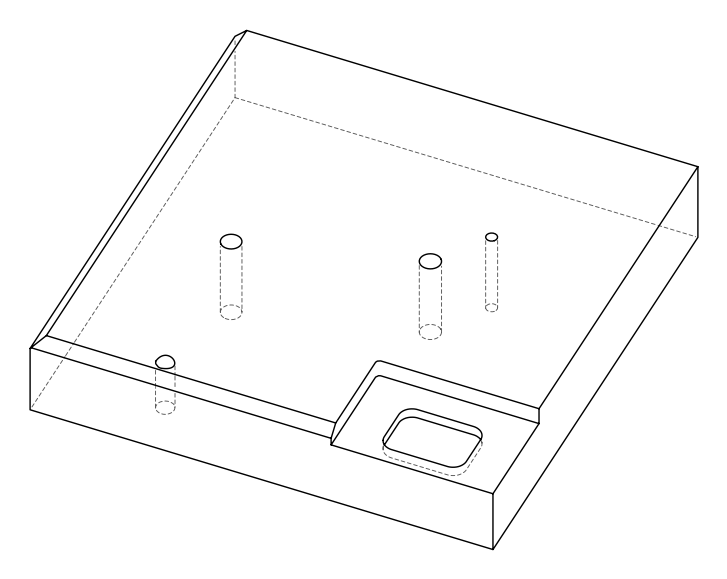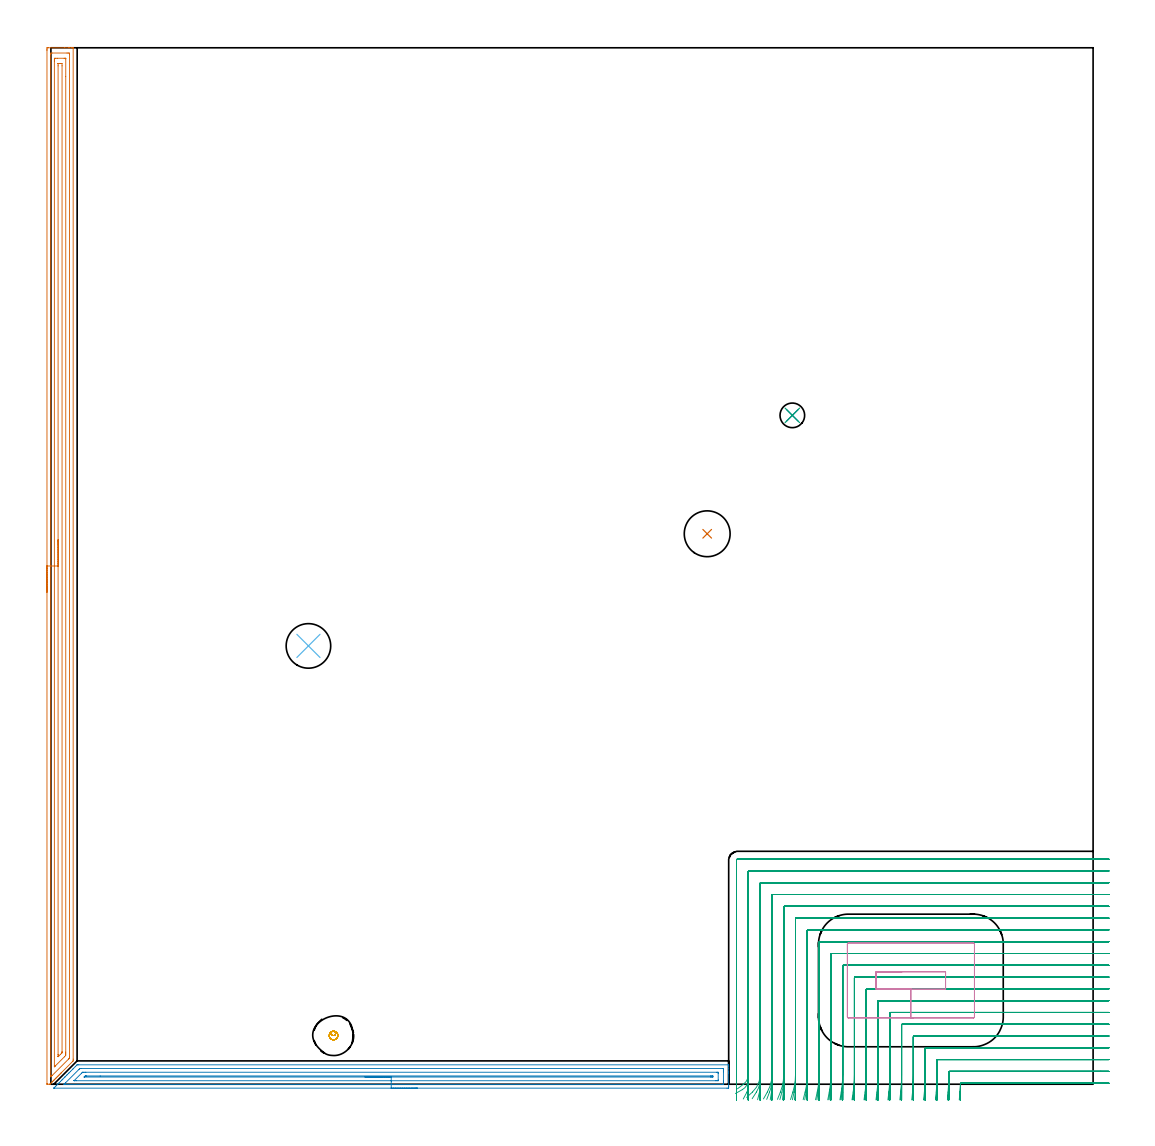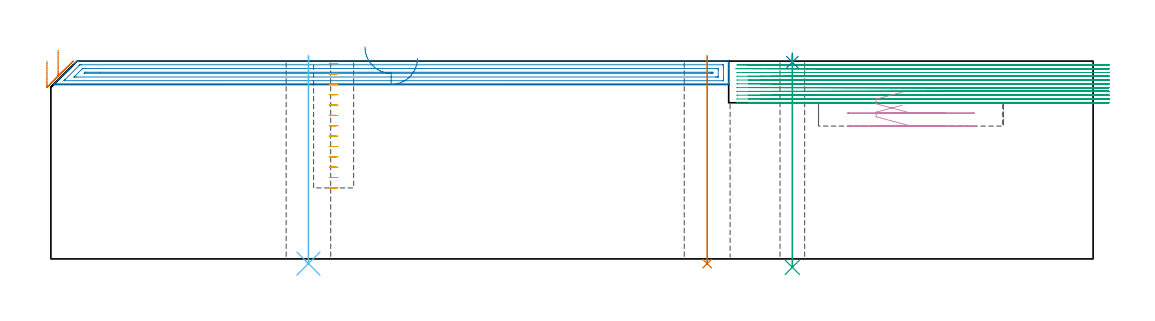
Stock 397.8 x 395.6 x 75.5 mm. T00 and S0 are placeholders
(PLAN: 9 operations, 7 tool changes, 95.2 min)
(1 AREA_MILL | FG_CHAMFER_SURFACE | UGT0205_001 | 12.75 min | 19774 mm3)
(2 AREA_MILL_1 | FG_CHAMFER_SURFACE_1 | UGT0205_001 | 8.27 min | 10183 mm3)
(3 MILL_CORNER_NOTCH_RECTANGULAR | CORNER_NOTCH_RECTANGULAR | NXT0201_008 | Follow Part, ap 1.5, ae 75% | 71.17 min | 196362 mm3)
(4 MILL_RECTANGULAR_POCKET | POCKET_RECTANGULAR_STRAIGHT | UGT0201_105 | Follow Part, ap 5.5, ae 75% | 1.18 min | 30762 mm3)
(5 MILL_BLIND_HOLE_FROM_SOLID_MATERIAL | STEP1POCKET | UGT0201_130 | Spiral | 0.83 min | 8892 mm3)
(6 INDEXABLE_INSERT_DRILL_THROUGH_HOLE_FROM_SOLID | STEP1HOLE | NXT0302_005 | 0.32 min | 17104 mm3)
(7 INDEXABLE_INSERT_DRILL_THROUGH_HOLE_FROM_SOLID_1 | STEP1HOLE_2 | NXT0302_006 | 0.32 min | 18131 mm3)
(8 SPOT_DRILL | STEP1HOLE_1 | NXT0321_9005460120000 | 0.03 min | 4 mm3)
(9 DRILL_THROUGH_HOLE_INTO_CENTER | STEP1HOLE_1 | NXT0301_065 | 0.32 min | 5207 mm3)
(TOOL UGT0205_001 | Chamfer Mill 20 x 3 x 45 deg. | D20 FL50 Z2)
(TOOL NXT0201_008 | ENDMILL 6mm [2P460-0600-NA 1630] | D6 FL26 Z6)
(TOOL UGT0201_105 | End Mill 22 mm | D22 FL25 Z2)
(TOOL UGT0201_130 | Carbide End Mill 12.0 | D12 FL15 Z4)
(TOOL NXT0302_005 | Index. Insert Drill 17mm [880-D1700L20-05] | D17 PA176 FL85 Z2)
(TOOL NXT0302_006 | Index. Insert Drill 17.5mm [880-D1750L25-05] | D17.5 PA176 FL88 Z2)
(TOOL NXT0321_9005460120000 | NC Spot Drill, 142deg, 12mm, Carbide, Uncoated | D12 PA142 FL30 Z2)
(TOOL NXT0301_065 | Carbide Drill 9.4mm [860.1-0940-075A1-MM 2214] | D9.4 PA140 FL98 Z2)
(OP 1 AREA_MILL)
G17 G21 G94 G90
T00 M6
G54
G17 G0 G90 X-1.5 Y187.8 S1061 M3
G43 Z85.5 H0
Z75.5
G94 G1 Y187.838 Z74.628 F250.
Y187.952 Z73.764
Y188.141 Z72.912
Y188.403 Z72.08
Y188.737 Z71.274
Y189.14 Z70.5
Y189.608 Z69.764
Y190.14 Z69.072
Y190.729 Z68.429
Y191.372 Z67.84
Y192.064 Z67.308
Y192.8 Z66.84
Y193.574 Z66.437
Y194.38 Z66.103
Y195.212 Z65.841
Y196.064 Z65.652
Y196.928 Z65.538
Y197.8 Z65.5
Y394.635
X-1.499 Y394.97 Z65.501
X-1.494 Y395.523 Z65.504
X-1.492 Y395.592 Z65.506
X-0.944 Y395.6 Z66.053
X5.278 Z72.273
X6.692 Z73.689
X7.056 Z74.051
X7.782 Z74.782
X8.046 Z75.046
X8.456 Y395.593 Z75.448
X8.497 Y395.59 Z75.488
X8.5 Y395.417 Z75.5
Y9.572
X8.498 Y8.905 Z75.487
X8.404 Y8.803 Z75.401
X4.079 Y4.478 Z71.077
X3.944 Y4.342 Z70.94
X3.808 Y4.207 Z70.806
X3.638 Y4.036 Z70.635
X3.5 Y3.898 Z70.496
X3.361 Y3.76 Z70.358
X3.196 Y3.595 Z70.193
X3.056 Y3.453 Z70.051
X2.914 Y3.312 Z69.911
X2.754 Y3.153 Z69.752
X2.611 Y3.009 Z69.607
X2.467 Y2.865 Z69.464
X2.312 Y2.711 Z69.31
X2.167 Y2.564 Z69.162
X2.019 Y2.418 Z69.017
X1.87 Y2.269 Z68.868
X1.722 Y2.12 Z68.718
X1.572 Y1.971 Z68.57
X1.428 Y1.827 Z68.426
X1.278 Y1.675 Z68.273
X1.125 Y1.524 Z68.123
X0.987 Y1.385 Z67.984
X0.833 Y1.231 Z67.828
X0.678 Y1.077 Z67.676
X0.545 Y0.944 Z67.543
X0.389 Y0.786 Z67.384
X0.231 Y0.63 Z67.229
X0.103 Y0.502 Z67.101
X-0.056 Y0.342 Z66.939
X-0.216 Y0.183 Z66.782
X-0.379 Y0.02 Z66.618
X-0.401 Y0.008 Z66.597
X-0.419 Y0. Z66.579
X-1.185 Z65.814
X-1.492 Y0.01 Z65.505
X-1.5 Y0.089 Z65.5
Y0.099
Y197.8
X-0.086 Z66.914
X-0.085 Y393.182 Z66.915
X-0.084 Y393.211 Z66.916
X-0.056 Y393.59 Z66.944
X0.419 Y393.599 Z67.419
X6.167 Y393.6 Z73.167
X6.641 Y393.599 Z73.641
X7.056 Y393.59 Z74.056
X7.084 Y393.182 Z74.084
X7.085 Y393.152 Z74.085
Y10.466
Y10.437
X7.056 Y9.917 Z74.056
X6.888 Y9.741 Z73.888
X6.722 Y9.572 Z73.722
X0.463 Y3.312 Z67.463
X0.201 Y3.054 Z67.201
X-0.056 Y2.806 Z66.944
X-0.084 Y3.312 Z66.916
X-0.085 Y3.343 Z66.915
X-0.086 Y197.8 Z66.914
X1.328 Z68.328
X1.329 Y390.499 Z68.329
X1.33 Y390.894 Z68.33
X1.333 Y391.393 Z68.333
X1.336 Y391.582 Z68.336
X1.522 Y391.594 Z68.522
X1.722 Y391.597 Z68.722
X2.406 Y391.6 Z69.406
X5.072 Z72.072
X5.278 Y391.599 Z72.278
X5.483 Y391.597 Z72.483
X5.62 Y391.593 Z72.62
X5.664 Y391.59 Z72.664
X5.666 Y391.572 Z72.666
X5.669 Y391.525 Z72.669
X5.671 Y391.393 Z72.671
X5.672 Y384.597 Z72.672
X5.671 Y12.254 Z72.671
X5.67 Y11.86 Z72.67
X5.666 Y11.36 Z72.666
X5.662 Y10.973 Z72.662
X5.167 Y10.466 Z72.167
X1.722 Y7.021 Z68.722
X1.59 Y6.889 Z68.59
X1.488 Y6.79 Z68.488
X1.367 Y6.675 Z68.367
X1.335 Y6.646 Z68.335
X1.333 Y6.674 Z68.333
X1.33 Y6.739 Z68.33
X1.329 Y6.817 Z68.329
X1.328 Y6.889 Z68.328
Y197.8
X2.743 Z69.743
Y388.711
X2.744 Y389.471 Z69.744
X2.747 Y389.58 Z69.747
X2.749 Y389.589 Z69.749
X2.755 Y389.593 Z69.755
X2.782 Y389.597 Z69.782
X2.837 Y389.599 Z69.837
X3.058 Y389.6 Z70.058
X3.5 Z70.5
X3.944 Y389.594 Z70.944
X4.162 Y389.59 Z71.162
X4.251 Y389.576 Z71.251
X4.257 Y388.711 Z71.257
Y12.387
X4.256 Y12.254 Z71.256
X4.252 Y12.065 Z71.252
X4.25 Y12.021 Z71.25
X4.226 Y11.986 Z71.226
X4.167 Y11.923 Z71.167
X4. Y11.751 Z71.
X3.612 Y11.36 Z70.612
X2.994 Y10.742 Z69.994
X2.855 Y10.605 Z69.855
X2.798 Y10.549 Z69.798
X2.762 Y10.519 Z69.762
X2.751 Y10.51 Z69.751
X2.75 Y10.525 Z69.75
X2.746 Y10.707 Z69.746
X2.743 Y11.228 Z69.743
Y11.36
Y197.8
Y198.672 Z69.781
Y199.536 Z69.895
Y200.388 Z70.083
Y201.22 Z70.346
Y202.026 Z70.68
Y202.8 Z71.082
Y203.536 Z71.551
Y204.228 Z72.082
Y204.871 Z72.672
Y205.46 Z73.315
Y205.992 Z74.007
Y206.46 Z74.743
Y206.863 Z75.516
Y207.197 Z76.322
Y207.459 Z77.154
Y207.648 Z78.006
Y207.762 Z78.871
Y207.8 Z79.743
G0 Z85.5
M5
M2
(OP 2 AREA_MILL_1)
G17 G21 G94 G90
T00 M6
G54
G17 G0 G90 X139.9 Y-1.5 S1061 M3
G43 Z85.5 H0
Z76.6
G94 G1 X139.862 Z75.728 F250.
X139.748 Z74.864
X139.559 Z74.012
X139.297 Z73.18
X138.963 Z72.374
X138.56 Z71.6
X138.092 Z70.864
X137.561 Z70.172
X136.971 Z69.529
X136.328 Z68.94
X135.636 Z68.408
X134.9 Z67.94
X134.126 Z67.537
X133.32 Z67.203
X132.488 Z66.941
X131.637 Z66.752
X130.772 Z66.638
X129.9 Z66.6
X1.253
X1.116 Y-1.496 Z66.602
X1.141 Y-1.466 Z66.633
X1.27 Y-1.33 Z66.769
X1.717 Y-0.881 Z67.215
X1.868 Y-0.73 Z67.365
X2.164 Y-0.437 Z67.663
X2.751 Y0.153 Z68.249
X3.086 Y0.486 Z68.586
X3.635 Y1.036 Z69.133
X4.225 Y1.625 Z69.725
X4.397 Y1.798 Z69.895
X4.518 Y1.92 Z70.016
X5.108 Y2.508 Z70.608
X5.29 Y2.691 Z70.789
X5.402 Y2.803 Z70.9
X5.992 Y3.392 Z71.491
X6.183 Y3.584 Z71.682
X6.285 Y3.686 Z71.783
X6.875 Y4.275 Z72.375
X7.523 Y4.924 Z73.023
X8.417 Y5.817 Z73.916
X9.31 Y6.71 Z74.809
X9.969 Y7.369 Z75.468
X9.996 Y7.396 Z75.487
X10.649 Y7.4 Z75.5
X258.53
X258.691 Y7.397 Z75.488
X258.693 Y7.388 Z75.479
X258.7 Y7.038 Z75.137
Y6.714 Z74.814
Y6.041 Z74.136
Y4.822 Z72.918
Y4.275 Z72.369
Y-0.751 Z67.346
X258.697 Y-1.024 Z67.073
X258.691 Y-1.492 Z66.606
X258.559 Y-1.495 Z66.603
X258.083 Y-1.5 Z66.6
X129.9
Y-0.086 Z68.014
X5.29 Y-0.085 Z68.015
X5.233
X5.002 Y-0.079 Z68.021
X5.015 Y-0.047 Z68.053
X5.101 Y0.046 Z68.146
X5.194 Y0.142 Z68.242
X5.29 Y0.24 Z68.34
X5.542 Y0.493 Z68.593
X10.65 Y5.6 Z73.7
X10.873 Y5.82 Z73.92
X10.972 Y5.915 Z74.015
X11.031 Y5.97 Z74.07
X11.125 Y5.979 Z74.079
X11.543 Y5.985 Z74.085
X11.599
X256.297
X256.354
X256.681 Y5.979 Z74.079
X256.69 Y5.873 Z73.973
X256.697 Y5.645 Z73.745
X256.699 Y5.158 Z73.258
X256.7 Y4.759 Z72.859
Y1.226 Z69.326
X256.699 Y0.742 Z68.842
X256.698 Y0.346 Z68.446
X256.69 Y-0.055 Z68.045
X256.681 Y-0.08 Z68.02
X256.662 Y-0.082 Z68.018
X256.611 Y-0.084 Z68.016
X256.506 Y-0.085 Z68.015
X256.297 Y-0.086 Z68.014
X129.9
Y1.328 Z69.428
X9.756 Y1.329 Z69.429
X9.162 Y1.33 Z69.43
X8.89 Y1.333 Z69.433
X8.863 Y1.336 Z69.436
X8.849 Y1.34 Z69.44
X8.854 Y1.349 Z69.449
X8.863 Y1.363 Z69.463
X11.775 Y4.275 Z72.375
X11.999 Y4.491 Z72.591
X12.063 Y4.551 Z72.651
X12.096 Y4.565 Z72.665
X12.141 Y4.567 Z72.667
X12.436 Y4.57 Z72.67
X13.03 Y4.571 Z72.671
X13.33
X254.21
X254.51 Y4.569 Z72.669
X254.61 Y4.568 Z72.668
X254.681 Y4.565 Z72.665
X254.69 Y4.462 Z72.562
X254.696 Y4.275 Z72.375
X254.699 Y4.088 Z72.188
Y1.625 Z69.725
X254.698 Y1.439 Z69.539
X254.693 Y1.375 Z69.475
X254.688 Y1.335 Z69.435
X254.659 Y1.334 Z69.434
X254.51 Y1.331 Z69.431
X253.917 Y1.329 Z69.429
X253.617 Y1.328 Z69.428
X129.9
Y2.743 Z70.843
X12.826
X12.744 Y2.745 Z70.845
X12.711 Y2.747 Z70.847
X12.708 Y2.749 Z70.849
X12.709 Y2.753 Z70.853
X12.742 Y2.79 Z70.89
X12.825 Y2.874 Z70.974
X12.893 Y2.94 Z71.04
X13.049 Y3.088 Z71.188
X13.125 Y3.15 Z71.25
X13.33 Y3.154 Z71.254
X13.568 Y3.156 Z71.256
X18.804 Y3.157 Z71.257
X251.83
X252.068 Y3.156 Z71.256
X252.487 Y3.153 Z71.253
X252.687 Y3.15 Z71.25
X252.69 Y2.95 Z71.05
X252.687 Y2.75 Z70.85
X252.483 Y2.746 Z70.846
X252.067 Y2.744 Z70.844
X251.83 Y2.743 Z70.843
X129.9
X129.029 Z70.881
X128.164 Z70.995
X127.312 Z71.183
X126.48 Z71.446
X125.674 Z71.78
X124.9 Z72.182
X124.164 Z72.651
X123.472 Z73.182
X122.829 Z73.772
X122.24 Z74.415
X121.709 Z75.107
X121.24 Z75.843
X120.837 Z76.616
X120.503 Z77.422
X120.241 Z78.254
X120.052 Z79.106
X119.938 Z79.971
X119.9 Z80.843
G0 Z85.5
M5
M2
(OP 3 MILL_CORNER_NOTCH_RECTANGULAR)
G17 G21 G94 G90
T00 M6
G54
G17 G0 G90 X403.8 Y0.4 S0 M3
G43 Z85.5 H1
Z74.054
G94 G1 X400.8 F250.
X347.421 F500.
G3 X347.128 Y0.118 R0.3
G2 X346.942 Y-3. R85.5
G1 X346.709 Y-5.991 F250.
G0 Z85.5
X403.8 Y4.9
Z74.054
G1 X400.8
X342.994 F500.
G3 X342.7 Y4.606 R0.3
G1 Y3.638
G2 X342.428 Y-3. R81.
G1 X342.182 Y-5.99 F250.
G0 Z85.5
X403.8 Y9.4
Z74.054
G1 X400.8
X338.495 F500.
G3 X338.2 Y9.105 R0.3
G1 Y3.638
G2 X337.911 Y-3. R76.5
G1 X337.651 Y-5.989 F250.
G0 Z85.5
X403.8 Y13.9
Z74.054
G1 X400.8
X333.995 F500.
G3 X333.7 Y13.605 R0.3
G1 Y3.638
G2 X333.393 Y-3. R72.
G1 X333.117 Y-5.987 F250.
G0 Z85.5
X403.8 Y18.4
Z74.054
G1 X400.8
X329.495 F500.
G3 X329.2 Y18.105 R0.3
G1 Y3.638
G2 X328.873 Y-3. R67.5
G1 X328.578 Y-5.985 F250.
G0 Z85.5
X403.8 Y22.9
Z74.054
G1 X400.8
X324.995 F500.
G3 X324.7 Y22.605 R0.3
G1 Y3.638
G2 X324.349 Y-3. R63.
G1 X324.033 Y-5.983 F250.
G0 Z85.5
X403.8 Y27.4
Z74.054
G1 X400.8
X320.495 F500.
G3 X320.2 Y27.105 R0.3
G1 Y3.638
G2 X319.822 Y-3. R58.5
G1 X319.482 Y-5.981 F250.
G0 Z85.5
X403.8 Y31.9
Z74.054
G1 X400.8
X315.995 F500.
G3 X315.7 Y31.605 R0.3
G1 Y3.638
G2 X315.29 Y-3. R54.
G1 X314.922 Y-5.977 F250.
G0 Z85.5
X403.8 Y36.4
Z74.054
G1 X400.8
X311.496 F500.
G3 X311.2 Y36.104 R0.3
G1 Y3.638
G2 X310.753 Y-3. R49.5
G1 X310.351 Y-5.973 F250.
G0 Z85.5
X403.8 Y40.9
Z74.054
G1 X400.8
X306.996 F500.
G3 X306.7 Y40.604 R0.3
G1 Y3.638
G2 X306.208 Y-3. R45.
G1 X305.765 Y-5.967 F250.
G0 Z85.5
X403.8 Y45.4
Z74.054
G1 X400.8
X302.496 F500.
G3 X302.2 Y45.104 R0.3
G1 Y3.638
G2 X301.652 Y-3. R40.5
G1 X301.161 Y-5.959 F250.
G0 Z85.5
X403.8 Y49.9
Z74.054
G1 X400.8
X297.996 F500.
G3 X297.7 Y49.604 R0.3
G1 Y3.638
G2 X297.083 Y-3. R36.
G1 X296.529 Y-5.949 F250.
G0 Z85.5
X403.8 Y54.4
Z74.054
G1 X400.8
X293.496 F500.
G3 X293.2 Y54.104 R0.3
G1 Y3.638
G2 X292.493 Y-3. R31.5
G1 X291.86 Y-5.933 F250.
G0 Z85.5
X403.8 Y58.9
Z74.054
G1 X400.8
X288.997 F500.
G3 X288.7 Y58.603 R0.3
G1 Y3.638
G2 X287.871 Y-3. R27.
G1 X287.134 Y-5.908 F250.
G0 Z85.5
X403.8 Y63.4
Z74.054
G1 X400.8
X284.497 F500.
G3 X284.2 Y63.103 R0.3
G1 Y3.638
G2 X283.198 Y-3. R22.5
G1 X282.313 Y-5.866 F250.
G0 Z85.5
X403.8 Y67.9
Z74.054
G1 X400.8
X279.997 F500.
G3 X279.7 Y67.603 R0.3
G1 Y3.638
G2 X278.431 Y-3. R18.
G1 X277.325 Y-5.789 F250.
G0 Z85.5
X403.8 Y72.4
Z74.054
G1 X400.8
X275.497 F500.
G3 X275.2 Y72.103 R0.3
G1 Y3.638
G2 X273.455 Y-3. R13.5
G1 X271.98 Y-5.612 F250.
G0 Z85.5
X403.8 Y76.9
Z74.054
G1 X400.8
X270.997 F500.
G3 X270.7 Y76.603 R0.3
G1 Y3.638
G2 X267.777 Y-3. R9.
G1 X265.564 Y-5.026 F250.
G0 Z85.5
X403.8 Y81.4
Z74.054
G1 X400.8
X266.497 F500.
G3 X266.2 Y81.103 R0.3
G1 Y3.638
G2 X264.426 Y0.058 R4.5
G1 X262.04 Y-1.759 F250.
G0 Z85.5
X403.8 Y85.9
Z74.054
G1 X400.8
X262.1 F500.
G3 X261.7 Y85.5 R0.4
G1 Y3.638
Y0.638 F250.
G0 Z85.5
X403.8 Y0.4
Z72.609
G1 X400.8
X347.476 F500.
G3 X347.182 Y0.112 R0.3
G2 X347.063 Y-3. R85.5
G1 X346.893 Y-5.995 F250.
G0 Z85.5
X403.8 Y4.9
Z72.609
G1 X400.8
X342.994 F500.
G3 X342.7 Y4.606 R0.3
G1 Y1.845
G2 X342.555 Y-3. R81.
G1 X342.375 Y-5.995 F250.
G0 Z85.5
X403.8 Y9.4
Z72.609
G1 X400.8
X338.495 F500.
G3 X338.2 Y9.106 R0.3
G1 Y1.845
G2 X338.046 Y-3. R76.5
G1 X337.856 Y-5.994 F250.
G0 Z85.5
X403.8 Y13.9
Z72.609
G1 X400.8
X333.995 F500.
G3 X333.7 Y13.605 R0.3
G1 Y1.845
G2 X333.537 Y-3. R72.
G1 X333.335 Y-5.993 F250.
G0 Z85.5
X403.8 Y18.4
Z72.609
G1 X400.8
X329.495 F500.
G3 X329.2 Y18.105 R0.3
G1 Y1.845
G2 X329.026 Y-3. R67.5
G1 X328.811 Y-5.992 F250.
G0 Z85.5
X403.8 Y22.9
Z72.609
G1 X400.8
X324.995 F500.
G3 X324.7 Y22.605 R0.3
G1 Y1.845
G2 X324.513 Y-3. R63.
G1 X324.283 Y-5.991 F250.
G0 Z85.5
X403.8 Y27.4
Z72.609
G1 X400.8
X320.495 F500.
G3 X320.2 Y27.105 R0.3
G1 Y1.845
G2 X319.999 Y-3. R58.5
G1 X319.751 Y-5.99 F250.
G0 Z85.5
X403.8 Y31.9
Z72.609
G1 X400.8
X315.995 F500.
G3 X315.7 Y31.605 R0.3
G1 Y1.845
G2 X315.482 Y-3. R54.
G1 X315.213 Y-5.988 F250.
G0 Z85.5
X403.8 Y36.4
Z72.609
G1 X400.8
X311.496 F500.
G3 X311.2 Y36.104 R0.3
G1 Y1.845
G2 X310.962 Y-3. R49.5
G1 X310.669 Y-5.986 F250.
G0 Z85.5
X403.8 Y40.9
Z72.609
G1 X400.8
X306.996 F500.
G3 X306.7 Y40.604 R0.3
G1 Y1.845
G2 X306.438 Y-3. R45.
G1 X306.115 Y-5.983 F250.
G0 Z85.5
X403.8 Y45.4
Z72.609
G1 X400.8
X302.496 F500.
G3 X302.2 Y45.104 R0.3
G1 Y1.845
G2 X301.909 Y-3. R40.5
G1 X301.55 Y-5.978 F250.
G0 Z85.5
X403.8 Y49.9
Z72.609
G1 X400.8
X297.996 F500.
G3 X297.7 Y49.604 R0.3
G1 Y1.845
G2 X297.372 Y-3. R36.
G1 X296.969 Y-5.973 F250.
G0 Z85.5
X403.8 Y54.4
Z72.609
G1 X400.8
X293.496 F500.
G3 X293.2 Y54.104 R0.3
G1 Y1.845
G2 X292.825 Y-3. R31.5
G1 X292.364 Y-5.964 F250.
G0 Z85.5
X403.8 Y58.9
Z72.609
G1 X400.8
X288.997 F500.
G3 X288.7 Y58.603 R0.3
G1 Y1.845
G2 X288.262 Y-3. R27.
G1 X287.723 Y-5.951 F250.
G0 Z85.5
X403.8 Y63.4
Z72.609
G1 X400.8
X284.497 F500.
G3 X284.2 Y63.103 R0.3
G1 Y1.845
G2 X283.672 Y-3. R22.5
G1 X283.026 Y-5.93 F250.
G0 Z85.5
X403.8 Y67.9
Z72.609
G1 X400.8
X279.997 F500.
G3 X279.7 Y67.603 R0.3
G1 Y1.845
G2 X279.036 Y-3. R18.
G1 X278.228 Y-5.889 F250.
G0 Z85.5
X403.8 Y72.4
Z72.609
G1 X400.8
X275.497 F500.
G3 X275.2 Y72.103 R0.3
G1 Y1.845
G2 X274.3 Y-3. R13.5
G1 X273.224 Y-5.8 F250.
G0 Z85.5
X403.8 Y76.9
Z72.609
G1 X400.8
X270.997 F500.
G3 X270.7 Y76.603 R0.3
G1 Y1.845
G2 X269.284 Y-3. R9.
G1 X267.669 Y-5.528 F250.
G0 Z85.5
X403.8 Y81.4
Z72.609
G1 X400.8
X266.497 F500.
G3 X266.2 Y81.103 R0.3
G1 Y1.845
G2 X263.896 Y-2.082 R4.5
G1 X261.277 Y-3.546 F250.
G0 Z85.5
X403.8 Y85.9
Z72.609
G1 X400.8
X262.1 F500.
G3 X261.7 Y85.5 R0.4
G1 Y1.845
Y-1.155 F250.
G0 Z85.5
X403.8 Y0.4
Z71.164
G1 X400.8
X347.494 F500.
G3 X347.2 Y0.106 R0.3
G1 Y-0.89
G2 X347.174 Y-3. R85.5
G1 X347.1 Y-5.999 F250.
G0 Z85.5
X403.8 Y4.9
Z71.164
G1 X400.8
X342.994 F500.
G3 X342.7 Y4.606 R0.3
G1 Y-0.89
G2 X342.673 Y-3. R81.
G1 X342.594 Y-5.999 F250.
G0 Z85.5
X403.8 Y9.4
Z71.164
G1 X400.8
X338.495 F500.
G3 X338.2 Y9.105 R0.3
G1 Y-0.89
G2 X338.171 Y-3. R76.5
G1 X338.088 Y-5.999 F250.
G0 Z85.5
X403.8 Y13.9
Z71.164
G1 X400.8
X333.995 F500.
G3 X333.7 Y13.605 R0.3
G1 Y-0.89
G2 X333.669 Y-3. R72.
G1 X333.581 Y-5.999 F250.
G0 Z85.5
X403.8 Y18.4
Z71.164
G1 X400.8
X329.495 F500.
G3 X329.2 Y18.105 R0.3
G1 Y-0.89
G2 X329.167 Y-3. R67.5
G1 X329.073 Y-5.999 F250.
G0 Z85.5
X403.8 Y22.9
Z71.164
G1 X400.8
X324.995 F500.
G3 X324.7 Y22.605 R0.3
G1 Y-0.89
G2 X324.665 Y-3. R63.
G1 X324.564 Y-5.998 F250.
G0 Z85.5
X403.8 Y27.4
Z71.164
G1 X400.8
X320.495 F500.
G3 X320.2 Y27.105 R0.3
G1 Y-0.89
G2 X320.162 Y-3. R58.5
G1 X320.054 Y-5.998 F250.
G0 Z85.5
X403.8 Y31.9
Z71.164
G1 X400.8
X315.995 F500.
G3 X315.7 Y31.605 R0.3
G1 Y-0.89
G2 X315.659 Y-3. R54.
G1 X315.542 Y-5.998 F250.
G0 Z85.5
X403.8 Y36.4
Z71.164
G1 X400.8
X311.496 F500.
G3 X311.2 Y36.104 R0.3
G1 Y-0.89
G2 X311.155 Y-3. R49.5
G1 X311.027 Y-5.997 F250.
G0 Z85.5
X403.8 Y40.9
Z71.164
G1 X400.8
X306.996 F500.
G3 X306.7 Y40.604 R0.3
G1 Y-0.89
G2 X306.651 Y-3. R45.
G1 X306.51 Y-5.997 F250.
G0 Z85.5
X403.8 Y45.4
Z71.164
G1 X400.8
X302.496 F500.
G3 X302.2 Y45.104 R0.3
G1 Y-0.89
G2 X302.145 Y-3. R40.5
G1 X301.989 Y-5.996 F250.
G0 Z85.5
X403.8 Y49.9
Z71.164
G1 X400.8
X297.996 F500.
G3 X297.7 Y49.604 R0.3
G1 Y-0.89
G2 X297.638 Y-3. R36.
G1 X297.462 Y-5.995 F250.
G0 Z85.5
X403.8 Y54.4
Z71.164
G1 X400.8
X293.496 F500.
G3 X293.2 Y54.104 R0.3
G1 Y-0.89
G2 X293.129 Y-3. R31.5
G1 X292.928 Y-5.993 F250.
G0 Z85.5
X403.8 Y58.9
Z71.164
G1 X400.8
X288.997 F500.
G3 X288.7 Y58.603 R0.3
G1 Y-0.89
G2 X288.617 Y-3. R27.
G1 X288.383 Y-5.991 F250.
G0 Z85.5
X403.8 Y63.4
Z71.164
G1 X400.8
X284.497 F500.
G3 X284.2 Y63.103 R0.3
G1 Y-0.89
G2 X284.101 Y-3. R22.5
G1 X283.819 Y-5.987 F250.
G0 Z85.5
X403.8 Y67.9
Z71.164
G1 X400.8
X279.997 F500.
G3 X279.7 Y67.603 R0.3
G1 Y-0.89
G2 X279.576 Y-3. R18.
G1 X279.224 Y-5.979 F250.
G0 Z85.5
X403.8 Y72.4
Z71.164
G1 X400.8
X275.497 F500.
G3 X275.2 Y72.103 R0.3
G1 Y-0.89
G2 X275.034 Y-3. R13.5
G1 X274.565 Y-5.963 F250.
G0 Z85.5
X403.8 Y76.9
Z71.164
G1 X400.8
X270.997 F500.
G3 X270.7 Y76.603 R0.3
G1 Y-0.89
G2 X270.449 Y-3. R9.
G1 X269.746 Y-5.916 F250.
G0 Z85.5
X403.8 Y81.4
Z71.164
G1 X400.8
X266.497 F500.
G3 X266.2 Y81.103 R0.3
G1 Y-0.89
G2 X265.675 Y-3. R4.5
G1 X264.268 Y-5.65 F250.
G0 Z85.5
X403.8 Y85.9
Z71.164
G1 X400.8
X262.1 F500.
G3 X261.7 Y85.5 R0.4
G1 Y-0.89
Y-3.89 F250.
G0 Z85.5
X403.8 Y0.4
Z69.718
G1 X400.8
X347.494 F500.
G3 X347.2 Y0.106 R0.3
G1 Y-2.669
X347.199 Y-3.
X347.188 Y-6. F250.
G0 Z85.5
X403.8 Y4.9
Z69.718
G1 X400.8
X342.994 F500.
G3 X342.7 Y4.606 R0.3
G1 Y-2.669
X342.699 Y-3.
X342.687 Y-6. F250.
G0 Z85.5
X403.8 Y9.4
Z69.718
G1 X400.8
X338.495 F500.
G3 X338.2 Y9.105 R0.3
G1 Y-2.669
X338.199 Y-3.
X338.186 Y-6. F250.
G0 Z85.5
X403.8 Y13.9
Z69.718
G1 X400.8
X333.995 F500.
G3 X333.7 Y13.605 R0.3
G1 Y-2.669
X333.699 Y-3.
X333.685 Y-6. F250.
G0 Z85.5
X403.8 Y18.4
Z69.718
G1 X400.8
X329.495 F500.
G3 X329.2 Y18.105 R0.3
G1 Y-2.669
X329.199 Y-3.
X329.184 Y-6. F250.
G0 Z85.5
X403.8 Y22.9
Z69.718
G1 X400.8
X324.995 F500.
G3 X324.7 Y22.605 R0.3
G1 Y-2.669
X324.699 Y-3.
X324.683 Y-6. F250.
G0 Z85.5
X403.8 Y27.4
Z69.718
G1 X400.8
X320.495 F500.
G3 X320.2 Y27.105 R0.3
G1 Y-2.669
X320.199 Y-3.
X320.182 Y-6. F250.
G0 Z85.5
X403.8 Y31.9
Z69.718
G1 X400.8
X315.995 F500.
G3 X315.7 Y31.605 R0.3
G1 Y-2.669
G2 X315.699 Y-3. R54.
G1 X315.681 Y-6. F250.
G0 Z85.5
X403.8 Y36.4
Z69.718
G1 X400.8
X311.496 F500.
G3 X311.2 Y36.104 R0.3
G1 Y-2.669
G2 X311.199 Y-3. R49.5
G1 X311.179 Y-6. F250.
G0 Z85.5
X403.8 Y40.9
Z69.718
G1 X400.8
X306.996 F500.
G3 X306.7 Y40.604 R0.3
G1 Y-2.669
G2 X306.699 Y-3. R45.
G1 X306.677 Y-6. F250.
G0 Z85.5
X403.8 Y45.4
Z69.718
G1 X400.8
X302.496 F500.
G3 X302.2 Y45.104 R0.3
G1 Y-2.669
G2 X302.199 Y-3. R40.5
G1 X302.174 Y-6. F250.
G0 Z85.5
X403.8 Y49.9
Z69.718
G1 X400.8
X297.996 F500.
G3 X297.7 Y49.604 R0.3
G1 Y-2.669
G2 X297.698 Y-3. R36.
G1 X297.671 Y-6. F250.
G0 Z85.5
X403.8 Y54.4
Z69.718
G1 X400.8
X293.496 F500.
G3 X293.2 Y54.104 R0.3
G1 Y-2.669
G2 X293.198 Y-3. R31.5
G1 X293.167 Y-6. F250.
G0 Z85.5
X403.8 Y58.9
Z69.718
G1 X400.8
X288.997 F500.
G3 X288.7 Y58.603 R0.3
G1 Y-2.669
G2 X288.698 Y-3. R27.
G1 X288.661 Y-6. F250.
G0 Z85.5
X403.8 Y63.4
Z69.718
G1 X400.8
X284.497 F500.
G3 X284.2 Y63.103 R0.3
G1 Y-2.669
G2 X284.198 Y-3. R22.5
G1 X284.153 Y-6. F250.
G0 Z85.5
X403.8 Y67.9
Z69.718
G1 X400.8
X279.997 F500.
G3 X279.7 Y67.603 R0.3
G1 Y-2.669
G2 X279.697 Y-3. R18.
G1 X279.642 Y-5.999 F250.
G0 Z85.5
X403.8 Y72.4
Z69.718
G1 X400.8
X275.497 F500.
G3 X275.2 Y72.103 R0.3
G1 Y-2.669
G2 X275.196 Y-3. R13.5
G1 X275.122 Y-5.999 F250.
G0 Z85.5
X403.8 Y76.9
Z69.718
G1 X400.8
X270.997 F500.
G3 X270.7 Y76.603 R0.3
G1 Y-2.669
G2 X270.694 Y-3. R9.
G1 X270.584 Y-5.998 F250.
G0 Z85.5
X403.8 Y81.4
Z69.718
G1 X400.8
X266.497 F500.
G3 X266.2 Y81.103 R0.3
G1 Y-2.669
G2 X266.188 Y-3. R4.5
G1 X265.967 Y-5.992 F250.
G0 Z85.5
X403.8 Y85.9
Z69.718
G1 X400.8
X262.1 F500.
G3 X261.7 Y85.5 R0.4
G1 Y-2.669
Y-5.669 F250.
G0 Z85.5
X403.8 Y0.4
Z68.273
G1 X400.8
X347.494 F500.
G3 X347.2 Y0.106 R0.3
G1 Y-3.
Y-6. F250.
G0 Z85.5
X403.8 Y4.9
Z68.273
G1 X400.8
X342.994 F500.
G3 X342.7 Y4.606 R0.3
G1 Y-3.
Y-6. F250.
G0 Z85.5
X403.8 Y9.4
Z68.273
G1 X400.8
X338.495 F500.
G3 X338.2 Y9.105 R0.3
G1 Y-3.
Y-6. F250.
G0 Z85.5
X403.8 Y13.9
Z68.273
G1 X400.8
X333.995 F500.
G3 X333.7 Y13.605 R0.3
G1 Y-3.
Y-6. F250.
G0 Z85.5
X403.8 Y18.4
Z68.273
G1 X400.8
X329.495 F500.
G3 X329.2 Y18.105 R0.3
G1 Y-3.
Y-6. F250.
G0 Z85.5
X403.8 Y22.9
Z68.273
G1 X400.8
X324.995 F500.
G3 X324.7 Y22.605 R0.3
G1 Y-3.
Y-6. F250.
G0 Z85.5
X403.8 Y27.4
Z68.273
G1 X400.8
X320.495 F500.
G3 X320.2 Y27.105 R0.3
G1 Y-3.
Y-6. F250.
G0 Z85.5
X403.8 Y31.9
Z68.273
G1 X400.8
X315.995 F500.
G3 X315.7 Y31.605 R0.3
G1 Y-3.
Y-6. F250.
G0 Z85.5
X403.8 Y36.4
Z68.273
G1 X400.8
X311.496 F500.
G3 X311.2 Y36.104 R0.3
G1 Y-3.
Y-6. F250.
G0 Z85.5
X403.8 Y40.9
Z68.273
G1 X400.8
X306.996 F500.
G3 X306.7 Y40.604 R0.3
G1 Y-3.
Y-6. F250.
G0 Z85.5
X403.8 Y45.4
Z68.273
G1 X400.8
X302.496 F500.
G3 X302.2 Y45.104 R0.3
G1 Y-3.
Y-6. F250.
G0 Z85.5
X403.8 Y49.9
Z68.273
G1 X400.8
X297.996 F500.
G3 X297.7 Y49.604 R0.3
G1 Y-3.
Y-6. F250.
G0 Z85.5
X403.8 Y54.4
Z68.273
G1 X400.8
X293.496 F500.
G3 X293.2 Y54.104 R0.3
G1 Y-3.
Y-6. F250.
G0 Z85.5
X403.8 Y58.9
Z68.273
G1 X400.8
X288.997 F500.
G3 X288.7 Y58.603 R0.3
G1 Y-3.
Y-6. F250.
G0 Z85.5
X403.8 Y63.4
Z68.273
G1 X400.8
X284.497 F500.
G3 X284.2 Y63.103 R0.3
G1 Y-3.
Y-6. F250.
G0 Z85.5
X403.8 Y67.9
Z68.273
G1 X400.8
X279.997 F500.
G3 X279.7 Y67.603 R0.3
G1 Y-3.
Y-6. F250.
G0 Z85.5
X403.8 Y72.4
Z68.273
G1 X400.8
X275.497 F500.
G3 X275.2 Y72.103 R0.3
G1 Y-3.
Y-6. F250.
G0 Z85.5
X403.8 Y76.9
Z68.273
G1 X400.8
X270.997 F500.
G3 X270.7 Y76.603 R0.3
G1 Y-3.
Y-6. F250.
G0 Z85.5
X403.8 Y81.4
Z68.273
G1 X400.8
X266.497 F500.
G3 X266.2 Y81.103 R0.3
G1 Y-3.
Y-6. F250.
G0 Z85.5
X403.8 Y85.9
Z68.273
G1 X400.8
X262.1 F500.
G3 X261.7 Y85.5 R0.4
G1 Y-3.
Y-6. F250.
G0 Z85.5
X403.8 Y0.4
Z66.827
G1 X400.8
X347.494 F500.
G3 X347.2 Y0.106 R0.3
G1 Y-3.
Y-6. F250.
G0 Z85.5
X403.8 Y4.9
Z66.827
G1 X400.8
X342.994 F500.
G3 X342.7 Y4.606 R0.3
G1 Y-3.
Y-6. F250.
G0 Z85.5
X403.8 Y9.4
Z66.827
G1 X400.8
X338.494 F500.
G3 X338.2 Y9.105 R0.3
G1 Y-3.
Y-6. F250.
G0 Z85.5
X403.8 Y13.9
Z66.827
G1 X400.8
X333.995 F500.
G3 X333.7 Y13.605 R0.3
G1 Y-3.
Y-6. F250.
G0 Z85.5
X403.8 Y18.4
Z66.827
G1 X400.8
X329.495 F500.
G3 X329.2 Y18.105 R0.3
G1 Y-3.
Y-6. F250.
G0 Z85.5
X403.8 Y22.9
Z66.827
G1 X400.8
X324.995 F500.
G3 X324.7 Y22.605 R0.3
G1 Y-3.
Y-6. F250.
G0 Z85.5
X403.8 Y27.4
Z66.827
G1 X400.8
X320.495 F500.
G3 X320.2 Y27.105 R0.3
G1 Y-3.
Y-6. F250.
G0 Z85.5
X403.8 Y31.9
Z66.827
G1 X400.8
X315.995 F500.
G3 X315.7 Y31.605 R0.3
G1 Y-3.
Y-6. F250.
G0 Z85.5
X403.8 Y36.4
Z66.827
G1 X400.8
X311.496 F500.
G3 X311.2 Y36.104 R0.3
G1 Y-3.
Y-6. F250.
G0 Z85.5
X403.8 Y40.9
Z66.827
G1 X400.8
X306.996 F500.
G3 X306.7 Y40.604 R0.3
G1 Y-3.
Y-6. F250.
G0 Z85.5
X403.8 Y45.4
Z66.827
G1 X400.8
X302.496 F500.
G3 X302.2 Y45.104 R0.3
G1 Y-3.
Y-6. F250.
G0 Z85.5
X403.8 Y49.9
Z66.827
G1 X400.8
X297.996 F500.
G3 X297.7 Y49.604 R0.3
G1 Y-3.
Y-6. F250.
G0 Z85.5
X403.8 Y54.4
Z66.827
G1 X400.8
X293.496 F500.
G3 X293.2 Y54.104 R0.3
G1 Y-3.
Y-6. F250.
G0 Z85.5
X403.8 Y58.9
Z66.827
G1 X400.8
X288.997 F500.
G3 X288.7 Y58.603 R0.3
G1 Y-3.
Y-6. F250.
G0 Z85.5
X403.8 Y63.4
Z66.827
G1 X400.8
X284.497 F500.
G3 X284.2 Y63.103 R0.3
G1 Y-3.
Y-6. F250.
G0 Z85.5
X403.8 Y67.9
Z66.827
G1 X400.8
X279.997 F500.
G3 X279.7 Y67.603 R0.3
G1 Y-3.
Y-6. F250.
G0 Z85.5
X403.8 Y72.4
Z66.827
G1 X400.8
X275.497 F500.
G3 X275.2 Y72.103 R0.3
G1 Y-3.
Y-6. F250.
G0 Z85.5
X403.8 Y76.9
Z66.827
G1 X400.8
X270.997 F500.
G3 X270.7 Y76.603 R0.3
G1 Y-3.
Y-6. F250.
G0 Z85.5
X403.8 Y81.4
Z66.827
G1 X400.8
X266.497 F500.
G3 X266.2 Y81.103 R0.3
G1 Y-3.
Y-6. F250.
G0 Z85.5
X403.8 Y85.9
Z66.827
G1 X400.8
X262.1 F500.
G3 X261.7 Y85.5 R0.4
G1 Y-3.
Y-6. F250.
G0 Z85.5
X403.8 Y0.4
Z65.382
G1 X400.8
X347.494 F500.
G3 X347.2 Y0.106 R0.3
G1 Y-3.
Y-6. F250.
G0 Z85.5
X403.8 Y4.9
Z65.382
G1 X400.8
X342.994 F500.
G3 X342.7 Y4.606 R0.3
G1 Y-3.
Y-6. F250.
G0 Z85.5
X403.8 Y9.4
Z65.382
G1 X400.8
X338.495 F500.
G3 X338.2 Y9.105 R0.3
G1 Y-3.
Y-6. F250.
G0 Z85.5
X403.8 Y13.9
Z65.382
G1 X400.8
X333.995 F500.
G3 X333.7 Y13.605 R0.3
G1 Y-3.
Y-6. F250.
G0 Z85.5
X403.8 Y18.4
Z65.382
G1 X400.8
X329.495 F500.
G3 X329.2 Y18.105 R0.3
G1 Y-3.
Y-6. F250.
G0 Z85.5
X403.8 Y22.9
Z65.382
G1 X400.8
X324.995 F500.
G3 X324.7 Y22.605 R0.3
G1 Y-3.
Y-6. F250.
G0 Z85.5
X403.8 Y27.4
Z65.382
G1 X400.8
X320.495 F500.
G3 X320.2 Y27.105 R0.3
G1 Y-3.
Y-6. F250.
G0 Z85.5
X403.8 Y31.9
Z65.382
G1 X400.8
X315.995 F500.
G3 X315.7 Y31.605 R0.3
G1 Y-3.
Y-6. F250.
G0 Z85.5
X403.8 Y36.4
Z65.382
G1 X400.8
X311.496 F500.
G3 X311.2 Y36.104 R0.3
G1 Y-3.
Y-6. F250.
G0 Z85.5
X403.8 Y40.9
Z65.382
G1 X400.8
X306.996 F500.
G3 X306.7 Y40.604 R0.3
G1 Y-3.
Y-6. F250.
G0 Z85.5
X403.8 Y45.4
Z65.382
G1 X400.8
X302.496 F500.
G3 X302.2 Y45.104 R0.3
G1 Y-3.
Y-6. F250.
G0 Z85.5
X403.8 Y49.9
Z65.382
G1 X400.8
X297.996 F500.
G3 X297.7 Y49.604 R0.3
G1 Y-3.
Y-6. F250.
G0 Z85.5
X403.8 Y54.4
Z65.382
G1 X400.8
X293.496 F500.
G3 X293.2 Y54.104 R0.3
G1 Y-3.
Y-6. F250.
G0 Z85.5
X403.8 Y58.9
Z65.382
G1 X400.8
X288.997 F500.
G3 X288.7 Y58.603 R0.3
G1 Y-3.
Y-6. F250.
G0 Z85.5
X403.8 Y63.4
Z65.382
G1 X400.8
X284.497 F500.
G3 X284.2 Y63.103 R0.3
G1 Y-3.
Y-6. F250.
G0 Z85.5
X403.8 Y67.9
Z65.382
G1 X400.8
X279.997 F500.
G3 X279.7 Y67.603 R0.3
G1 Y-3.
Y-6. F250.
G0 Z85.5
X403.8 Y72.4
Z65.382
G1 X400.8
X275.497 F500.
G3 X275.2 Y72.103 R0.3
G1 Y-3.
Y-6. F250.
G0 Z85.5
X403.8 Y76.9
Z65.382
G1 X400.8
X270.997 F500.
G3 X270.7 Y76.603 R0.3
G1 Y-3.
Y-6. F250.
G0 Z85.5
X403.8 Y81.4
Z65.382
G1 X400.8
X266.497 F500.
G3 X266.2 Y81.103 R0.3
G1 Y-3.
Y-6. F250.
G0 Z85.5
X403.8 Y85.9
Z65.382
G1 X400.8
X262.1 F500.
G3 X261.7 Y85.5 R0.4
G1 Y-3.
Y-6. F250.
G0 Z85.5
X403.8 Y0.4
Z63.936
G1 X400.8
X347.494 F500.
G3 X347.2 Y0.106 R0.3
G1 Y-3.
Y-6. F250.
G0 Z85.5
X403.8 Y4.9
Z63.936
G1 X400.8
X342.994 F500.
G3 X342.7 Y4.606 R0.3
G1 Y-3.
Y-6. F250.
G0 Z85.5
X403.8 Y9.4
Z63.936
G1 X400.8
X338.495 F500.
G3 X338.2 Y9.105 R0.3
G1 Y-3.
Y-6. F250.
G0 Z85.5
X403.8 Y13.9
Z63.936
G1 X400.8
X333.995 F500.
G3 X333.7 Y13.605 R0.3
G1 Y-3.
Y-6. F250.
G0 Z85.5
X403.8 Y18.4
Z63.936
G1 X400.8
X329.495 F500.
G3 X329.2 Y18.105 R0.3
G1 Y-3.
Y-6. F250.
G0 Z85.5
X403.8 Y22.9
Z63.936
G1 X400.8
X324.995 F500.
G3 X324.7 Y22.605 R0.3
G1 Y-3.
Y-6. F250.
G0 Z85.5
X403.8 Y27.4
Z63.936
G1 X400.8
X320.495 F500.
G3 X320.2 Y27.105 R0.3
G1 Y-3.
Y-6. F250.
G0 Z85.5
X403.8 Y31.9
Z63.936
G1 X400.8
X315.995 F500.
G3 X315.7 Y31.605 R0.3
G1 Y-3.
Y-6. F250.
G0 Z85.5
X403.8 Y36.4
Z63.936
G1 X400.8
X311.496 F500.
G3 X311.2 Y36.104 R0.3
G1 Y-3.
Y-6. F250.
G0 Z85.5
X403.8 Y40.9
Z63.936
G1 X400.8
X306.996 F500.
G3 X306.7 Y40.604 R0.3
G1 Y-3.
Y-6. F250.
G0 Z85.5
X403.8 Y45.4
Z63.936
G1 X400.8
X302.496 F500.
G3 X302.2 Y45.104 R0.3
G1 Y-3.
Y-6. F250.
G0 Z85.5
X403.8 Y49.9
Z63.936
G1 X400.8
X297.996 F500.
G3 X297.7 Y49.604 R0.3
G1 Y-3.
Y-6. F250.
G0 Z85.5
X403.8 Y54.4
Z63.936
G1 X400.8
X293.496 F500.
G3 X293.2 Y54.104 R0.3
G1 Y-3.
Y-6. F250.
G0 Z85.5
X403.8 Y58.9
Z63.936
G1 X400.8
X288.997 F500.
G3 X288.7 Y58.603 R0.3
G1 Y-3.
Y-6. F250.
G0 Z85.5
X403.8 Y63.4
Z63.936
G1 X400.8
X284.497 F500.
G3 X284.2 Y63.103 R0.3
G1 Y-3.
Y-6. F250.
G0 Z85.5
X403.8 Y67.9
Z63.936
G1 X400.8
X279.997 F500.
G3 X279.7 Y67.603 R0.3
G1 Y-3.
Y-6. F250.
G0 Z85.5
X403.8 Y72.4
Z63.936
G1 X400.8
X275.497 F500.
G3 X275.2 Y72.103 R0.3
G1 Y-3.
Y-6. F250.
G0 Z85.5
X403.8 Y76.9
Z63.936
G1 X400.8
X270.997 F500.
G3 X270.7 Y76.603 R0.3
G1 Y-3.
Y-6. F250.
G0 Z85.5
X403.8 Y81.4
Z63.936
G1 X400.8
X266.497 F500.
G3 X266.2 Y81.103 R0.3
G1 Y-3.
Y-6. F250.
G0 Z85.5
X403.8 Y85.9
Z63.936
G1 X400.8
X262.1 F500.
G3 X261.7 Y85.5 R0.4
G1 Y-3.
Y-6. F250.
G0 Z85.5
X403.8 Y0.4
Z62.491
G1 X400.8
X347.494 F500.
G3 X347.2 Y0.106 R0.3
G1 Y-3.
Y-6. F250.
G0 Z85.5
X403.8 Y4.9
Z62.491
G1 X400.8
X342.994 F500.
G3 X342.7 Y4.606 R0.3
G1 Y-3.
Y-6. F250.
G0 Z85.5
X403.8 Y9.4
Z62.491
G1 X400.8
X338.495 F500.
G3 X338.2 Y9.105 R0.3
G1 Y-3.
Y-6. F250.
G0 Z85.5
X403.8 Y13.9
Z62.491
G1 X400.8
X333.995 F500.
G3 X333.7 Y13.605 R0.3
G1 Y-3.
Y-6. F250.
G0 Z85.5
X403.8 Y18.4
Z62.491
G1 X400.8
X329.495 F500.
G3 X329.2 Y18.105 R0.3
G1 Y-3.
Y-6. F250.
G0 Z85.5
X403.8 Y22.9
Z62.491
G1 X400.8
X324.995 F500.
G3 X324.7 Y22.605 R0.3
G1 Y-3.
Y-6. F250.
G0 Z85.5
X403.8 Y27.4
Z62.491
G1 X400.8
X320.495 F500.
G3 X320.2 Y27.105 R0.3
G1 Y-3.
Y-6. F250.
G0 Z85.5
X403.8 Y31.9
Z62.491
G1 X400.8
X315.995 F500.
G3 X315.7 Y31.605 R0.3
G1 Y-3.
Y-6. F250.
G0 Z85.5
X403.8 Y36.4
Z62.491
G1 X400.8
X311.496 F500.
G3 X311.2 Y36.104 R0.3
G1 Y-3.
Y-6. F250.
G0 Z85.5
X403.8 Y40.9
Z62.491
G1 X400.8
X306.996 F500.
G3 X306.7 Y40.604 R0.3
G1 Y-3.
Y-6. F250.
G0 Z85.5
X403.8 Y45.4
Z62.491
G1 X400.8
X302.496 F500.
G3 X302.2 Y45.104 R0.3
G1 Y-3.
Y-6. F250.
G0 Z85.5
X403.8 Y49.9
Z62.491
G1 X400.8
X297.996 F500.
G3 X297.7 Y49.604 R0.3
G1 Y-3.
Y-6. F250.
G0 Z85.5
X403.8 Y54.4
Z62.491
G1 X400.8
X293.496 F500.
G3 X293.2 Y54.104 R0.3
G1 Y-3.
Y-6. F250.
G0 Z85.5
X403.8 Y58.9
Z62.491
G1 X400.8
X288.997 F500.
G3 X288.7 Y58.603 R0.3
G1 Y-3.
Y-6. F250.
G0 Z85.5
X403.8 Y63.4
Z62.491
G1 X400.8
X284.497 F500.
G3 X284.2 Y63.103 R0.3
G1 Y-3.
Y-6. F250.
G0 Z85.5
X403.8 Y67.9
Z62.491
G1 X400.8
X279.997 F500.
G3 X279.7 Y67.603 R0.3
G1 Y-3.
Y-6. F250.
G0 Z85.5
X403.8 Y72.4
Z62.491
G1 X400.8
X275.497 F500.
G3 X275.2 Y72.103 R0.3
G1 Y-3.
Y-6. F250.
G0 Z85.5
X403.8 Y76.9
Z62.491
G1 X400.8
X270.997 F500.
G3 X270.7 Y76.603 R0.3
G1 Y-3.
Y-6. F250.
G0 Z85.5
X403.8 Y81.4
Z62.491
G1 X400.8
X266.497 F500.
G3 X266.2 Y81.103 R0.3
G1 Y-3.
Y-6. F250.
G0 Z85.5
X403.8 Y85.9
Z62.491
G1 X400.8
X262.1 F500.
G3 X261.7 Y85.5 R0.4
G1 Y-3.
Y-6. F250.
G0 Z85.5
X403.8 Y0.4
Z61.045
G1 X400.8
X347.494 F500.
G3 X347.2 Y0.106 R0.3
G1 Y-3.
Y-6. F250.
G0 Z85.5
X403.8 Y4.9
Z61.045
G1 X400.8
X342.994 F500.
G3 X342.7 Y4.606 R0.3
G1 Y-3.
Y-6. F250.
G0 Z85.5
X403.8 Y9.4
Z61.045
G1 X400.8
X338.495 F500.
G3 X338.2 Y9.105 R0.3
G1 Y-3.
Y-6. F250.
G0 Z85.5
X403.8 Y13.9
Z61.045
G1 X400.8
X333.995 F500.
G3 X333.7 Y13.605 R0.3
G1 Y-3.
Y-6. F250.
G0 Z85.5
X403.8 Y18.4
Z61.045
G1 X400.8
X329.495 F500.
G3 X329.2 Y18.105 R0.3
G1 Y-3.
Y-6. F250.
G0 Z85.5
X403.8 Y22.9
Z61.045
G1 X400.8
X324.995 F500.
G3 X324.7 Y22.605 R0.3
G1 Y-3.
Y-6. F250.
G0 Z85.5
X403.8 Y27.4
Z61.045
G1 X400.8
X320.495 F500.
G3 X320.2 Y27.105 R0.3
G1 Y-3.
Y-6. F250.
G0 Z85.5
X403.8 Y31.9
Z61.045
G1 X400.8
X315.995 F500.
G3 X315.7 Y31.605 R0.3
G1 Y-3.
Y-6. F250.
G0 Z85.5
X403.8 Y36.4
Z61.045
G1 X400.8
X311.496 F500.
G3 X311.2 Y36.104 R0.3
G1 Y-3.
Y-6. F250.
G0 Z85.5
X403.8 Y40.9
Z61.045
G1 X400.8
X306.996 F500.
G3 X306.7 Y40.604 R0.3
G1 Y-3.
Y-6. F250.
G0 Z85.5
X403.8 Y45.4
Z61.045
G1 X400.8
X302.496 F500.
G3 X302.2 Y45.104 R0.3
G1 Y-3.
Y-6. F250.
G0 Z85.5
X403.8 Y49.9
Z61.045
G1 X400.8
X297.996 F500.
G3 X297.7 Y49.604 R0.3
G1 Y-3.
Y-6. F250.
G0 Z85.5
X403.8 Y54.4
Z61.045
G1 X400.8
X293.496 F500.
G3 X293.2 Y54.104 R0.3
G1 Y-3.
Y-6. F250.
G0 Z85.5
X403.8 Y58.9
Z61.045
G1 X400.8
X288.997 F500.
G3 X288.7 Y58.603 R0.3
G1 Y-3.
Y-6. F250.
G0 Z85.5
X403.8 Y63.4
Z61.045
G1 X400.8
X284.497 F500.
G3 X284.2 Y63.103 R0.3
G1 Y-3.
Y-6. F250.
G0 Z85.5
X403.8 Y67.9
Z61.045
G1 X400.8
X279.997 F500.
G3 X279.7 Y67.603 R0.3
G1 Y-3.
Y-6. F250.
G0 Z85.5
X403.8 Y72.4
Z61.045
G1 X400.8
X275.497 F500.
G3 X275.2 Y72.103 R0.3
G1 Y-3.
Y-6. F250.
G0 Z85.5
X403.8 Y76.9
Z61.045
G1 X400.8
X270.997 F500.
G3 X270.7 Y76.603 R0.3
G1 Y-3.
Y-6. F250.
G0 Z85.5
X403.8 Y81.4
Z61.045
G1 X400.8
X266.497 F500.
G3 X266.2 Y81.103 R0.3
G1 Y-3.
Y-6. F250.
G0 Z85.5
X403.8 Y85.9
Z61.045
G1 X400.8
X262.1 F500.
G3 X261.7 Y85.5 R0.4
G1 Y-3.
Y-6. F250.
G0 Z85.5
X403.8 Y0.4
Z59.6
G1 X400.8
X347.494 F500.
G3 X347.2 Y0.106 R0.3
G1 Y-3.
Y-6. F250.
G0 Z85.5
X403.8 Y4.9
Z59.6
G1 X400.8
X342.994 F500.
G3 X342.7 Y4.606 R0.3
G1 Y-3.
Y-6. F250.
G0 Z85.5
X403.8 Y9.4
Z59.6
G1 X400.8
X338.495 F500.
G3 X338.2 Y9.105 R0.3
G1 Y-3.
Y-6. F250.
G0 Z85.5
X403.8 Y13.9
Z59.6
G1 X400.8
X333.995 F500.
G3 X333.7 Y13.605 R0.3
G1 Y-3.
Y-6. F250.
G0 Z85.5
X403.8 Y18.4
Z59.6
G1 X400.8
X329.495 F500.
G3 X329.2 Y18.105 R0.3
G1 Y-3.
Y-6. F250.
G0 Z85.5
X403.8 Y22.9
Z59.6
G1 X400.8
X324.995 F500.
G3 X324.7 Y22.605 R0.3
G1 Y-3.
Y-6. F250.
G0 Z85.5
X403.8 Y27.4
Z59.6
G1 X400.8
X320.495 F500.
G3 X320.2 Y27.105 R0.3
G1 Y-3.
Y-6. F250.
G0 Z85.5
X403.8 Y31.9
Z59.6
G1 X400.8
X315.995 F500.
G3 X315.7 Y31.605 R0.3
G1 Y-3.
Y-6. F250.
G0 Z85.5
X403.8 Y36.4
Z59.6
G1 X400.8
X311.496 F500.
G3 X311.2 Y36.104 R0.3
G1 Y-3.
Y-6. F250.
G0 Z85.5
X403.8 Y40.9
Z59.6
G1 X400.8
X306.996 F500.
G3 X306.7 Y40.604 R0.3
G1 Y-3.
Y-6. F250.
G0 Z85.5
X403.8 Y45.4
Z59.6
G1 X400.8
X302.496 F500.
G3 X302.2 Y45.104 R0.3
G1 Y-3.
Y-6. F250.
G0 Z85.5
X403.8 Y49.9
Z59.6
G1 X400.8
X297.996 F500.
G3 X297.7 Y49.604 R0.3
G1 Y-3.
Y-6. F250.
G0 Z85.5
X403.8 Y54.4
Z59.6
G1 X400.8
X293.496 F500.
G3 X293.2 Y54.104 R0.3
G1 Y-3.
Y-6. F250.
G0 Z85.5
X403.8 Y58.9
Z59.6
G1 X400.8
X288.997 F500.
G3 X288.7 Y58.603 R0.3
G1 Y-3.
Y-6. F250.
G0 Z85.5
X403.8 Y63.4
Z59.6
G1 X400.8
X284.497 F500.
G3 X284.2 Y63.103 R0.3
G1 Y-3.
Y-6. F250.
G0 Z85.5
X403.8 Y67.9
Z59.6
G1 X400.8
X279.997 F500.
G3 X279.7 Y67.603 R0.3
G1 Y-3.
Y-6. F250.
G0 Z85.5
X403.8 Y72.4
Z59.6
G1 X400.8
X275.497 F500.
G3 X275.2 Y72.103 R0.3
G1 Y-3.
Y-6. F250.
G0 Z85.5
X403.8 Y76.9
Z59.6
G1 X400.8
X270.997 F500.
G3 X270.7 Y76.603 R0.3
G1 Y-3.
Y-6. F250.
G0 Z85.5
X403.8 Y81.4
Z59.6
G1 X400.8
X266.497 F500.
G3 X266.2 Y81.103 R0.3
G1 Y-3.
Y-6. F250.
G0 Z85.5
X403.8 Y85.9
Z59.6
G1 X400.8
X262.1 F500.
G3 X261.7 Y85.5 R0.4
G1 Y-3.
Y-6. F250.
G0 Z85.5
M5
M2
(OP 4 MILL_RECTANGULAR_POCKET)
G17 G21 G94 G90
T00 M6
G54
G17 G0 G90 X324.857 Y42.9 S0 M3
G43 Z85.5 H0
Z63.62
G94 G1 X315. Z60.979 F250.
Y36.3 Z59.21
X328.25 Z55.66
X341.5 F500.
Y42.9
X315.
Y36.3
X328.25
Y25.3
X352.1
G3 X352.5 Y25.7 R0.4
G1 Y53.5
G3 X352.1 Y53.9 R0.4
G1 X304.4
G3 X304. Y53.5 R0.4
G1 Y25.7
G3 X304.4 Y25.3 R0.4
G1 X328.25
X329.25
G0 X324.857 Y42.9 Z58.66
G1 X315. Z56.019 F250.
Y36.3 Z54.25
X328.25 Z50.7
X341.5 F500.
Y42.9
X315.
Y36.3
X328.25
Y25.3
X352.1
G3 X352.5 Y25.7 R0.4
G1 Y53.5
G3 X352.1 Y53.9 R0.4
G1 X304.4
G3 X304. Y53.5 R0.4
G1 Y25.7
G3 X304.4 Y25.3 R0.4
G1 X328.25
X329.25
G0 Z85.5
M5
M2
(OP 5 MILL_BLIND_HOLE_FROM_SOLID_MATERIAL)
G17 G21 G94 G90
T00 M6
G54
G17 G0 G90 X107.9 Y18.6 S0 M3
G43 Z85.5 H0
Z74.546
G94 G3 X108.66 Y19.49 R0.77 F250.
X107.642 Y20.23 R0.89
X106.27 Y18.342 R1.65
X107.642 Y20.23 R-1.65
X106.956 Y19.286 R0.825
X107.9 Y18.6 R0.825
G0 Z70.592
G3 X108.66 Y19.49 R0.77
X107.642 Y20.23 R0.89
X106.27 Y18.342 R1.65
X107.642 Y20.23 R-1.65
X106.956 Y19.286 R0.825
X107.9 Y18.6 R0.825
G0 Z66.638
G3 X108.66 Y19.49 R0.77
X107.642 Y20.23 R0.89
X106.27 Y18.342 R1.65
X107.642 Y20.23 R-1.65
X106.956 Y19.286 R0.825
X107.9 Y18.6 R0.825
G0 Z62.685
G3 X108.66 Y19.49 R0.77
X107.642 Y20.23 R0.89
X106.27 Y18.342 R1.65
X107.642 Y20.23 R-1.65
X106.956 Y19.286 R0.825
X107.9 Y18.6 R0.825
G0 Z58.731
G3 X108.66 Y19.49 R0.77
X107.642 Y20.23 R0.89
X106.27 Y18.342 R1.65
X107.642 Y20.23 R-1.65
X106.956 Y19.286 R0.825
X107.9 Y18.6 R0.825
G0 Z54.777
G3 X108.66 Y19.49 R0.77
X107.642 Y20.23 R0.89
X106.27 Y18.342 R1.65
X107.642 Y20.23 R-1.65
X106.956 Y19.286 R0.825
X107.9 Y18.6 R0.825
G0 Z50.823
G3 X108.66 Y19.49 R0.77
X107.642 Y20.23 R0.89
X106.27 Y18.342 R1.65
X107.642 Y20.23 R-1.65
X106.956 Y19.286 R0.825
X107.9 Y18.6 R0.825
G0 Z46.869
G3 X108.66 Y19.49 R0.77
X107.642 Y20.23 R0.89
X106.27 Y18.342 R1.65
X107.642 Y20.23 R-1.65
X106.956 Y19.286 R0.825
X107.9 Y18.6 R0.825
G0 Z42.915
G3 X108.66 Y19.49 R0.77
X107.642 Y20.23 R0.89
X106.27 Y18.342 R1.65
X107.642 Y20.23 R-1.65
X106.956 Y19.286 R0.825
X107.9 Y18.6 R0.825
G0 Z38.962
G3 X108.66 Y19.49 R0.77
X107.642 Y20.23 R0.89
X106.27 Y18.342 R1.65
X107.642 Y20.23 R-1.65
X106.956 Y19.286 R0.825
X107.9 Y18.6 R0.825
G0 Z35.008
G3 X108.66 Y19.49 R0.77
X107.642 Y20.23 R0.89
X106.27 Y18.342 R1.65
X107.642 Y20.23 R-1.65
X106.956 Y19.286 R0.825
X107.9 Y18.6 R0.825
G0 Z31.054
G3 X108.66 Y19.49 R0.77
X107.642 Y20.23 R0.89
X106.27 Y18.342 R1.65
X107.642 Y20.23 R-1.65
X106.956 Y19.286 R0.825
X107.9 Y18.6 R0.825
G0 Z27.1
G3 X108.66 Y19.49 R0.77
X107.642 Y20.23 R0.89
X106.27 Y18.342 R1.65
X107.642 Y20.23 R-1.65
X106.956 Y19.286 R0.825
X107.9 Y18.6 R0.825
G0 Z85.5
M5
M2
(OP 6 INDEXABLE_INSERT_DRILL_THROUGH_HOLE_FROM_SOLID)
G17 G21 G94 G90
T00 M6
G54
G17 G0 G90 X98.3 Y167.3 S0 M3
G43 Z85.5 H1
G94 G81 G98 Z-1.797 F250. R77.5
G80
M5
M2
(OP 7 INDEXABLE_INSERT_DRILL_THROUGH_HOLE_FROM_SOLID_1)
G17 G21 G94 G90
T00 M6
G54
G17 G0 G90 X250.5 Y210.1 S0 M3
G43 Z85.5 H1
G94 G81 G98 Z-1.806 F250. R77.5
G80
M5
M2
(OP 8 SPOT_DRILL)
G17 G21 G94 G90
T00 M6
G54
G17 G0 G90 X283. Y255.3 S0 M3
G43 Z85.5 H0
G94 G81 G98 Z75.087 F250. R78.5
G80
M5
M2
(OP 9 DRILL_THROUGH_HOLE_INTO_CENTER)
G17 G21 G94 G90
T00 M6
G54
G17 G0 G90 X283. Y255.3 S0 M3
G43 Z85.5 H1
G94 G73 G98 Z-3.211 F250. Q8.746 R77.5
G80
M5
M2
